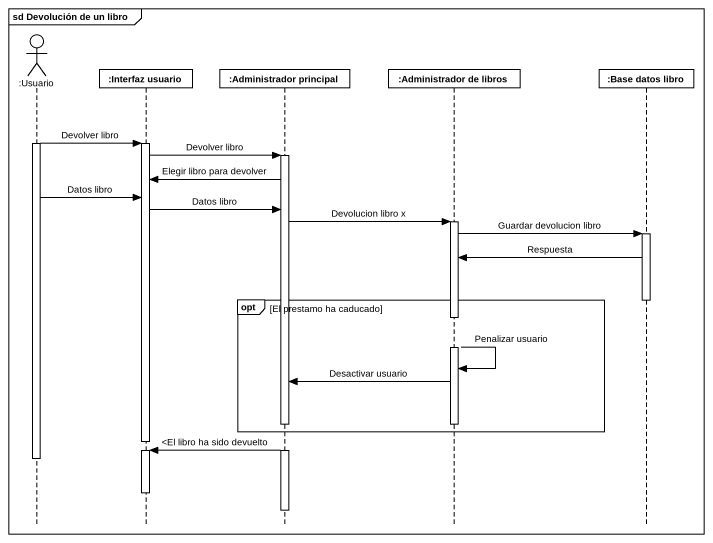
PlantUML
@startuml
mainframe sd Devolución de un libro
hide footbox
actor ":Usuario" as Usuario
participant ":Interfaz usuario" as Interfaz_usuario
participant ":Administrador principal" as Administrador_principal
participant ":Administrador de libros" as Administrador_de_libros
participant ":Base datos libro" as Base_datos_libro

activate Usuario
Usuario -> Interfaz_usuario : Devolver libro
activate Interfaz_usuario
Interfaz_usuario -> Administrador_principal : Devolver libro
activate Administrador_principal
Administrador_principal -> Interfaz_usuario : Elegir libro para devolver
Usuario -> Interfaz_usuario : Datos libro
Interfaz_usuario -> Administrador_principal : Datos libro
Administrador_principal -> Administrador_de_libros : Devolucion libro x
activate Administrador_de_libros
Administrador_de_libros -> Base_datos_libro : Guardar devolucion libro
activate Base_datos_libro
Base_datos_libro -> Administrador_de_libros : Respuesta
opt El prestamo ha caducado
  deactivate Base_datos_libro
  Administrador_de_libros -> Administrador_de_libros : Penalizar usuario
  Administrador_de_libros -> Administrador_principal : Desactivar usuario
  deactivate Administrador_de_libros
end
deactivate Interfaz_usuario
Administrador_principal -> Interfaz_usuario : <El libro ha sido devuelto
activate Interfaz_usuario
deactivate Usuario
deactivate Interfaz_usuario
deactivate Administrador_principal
@enduml
